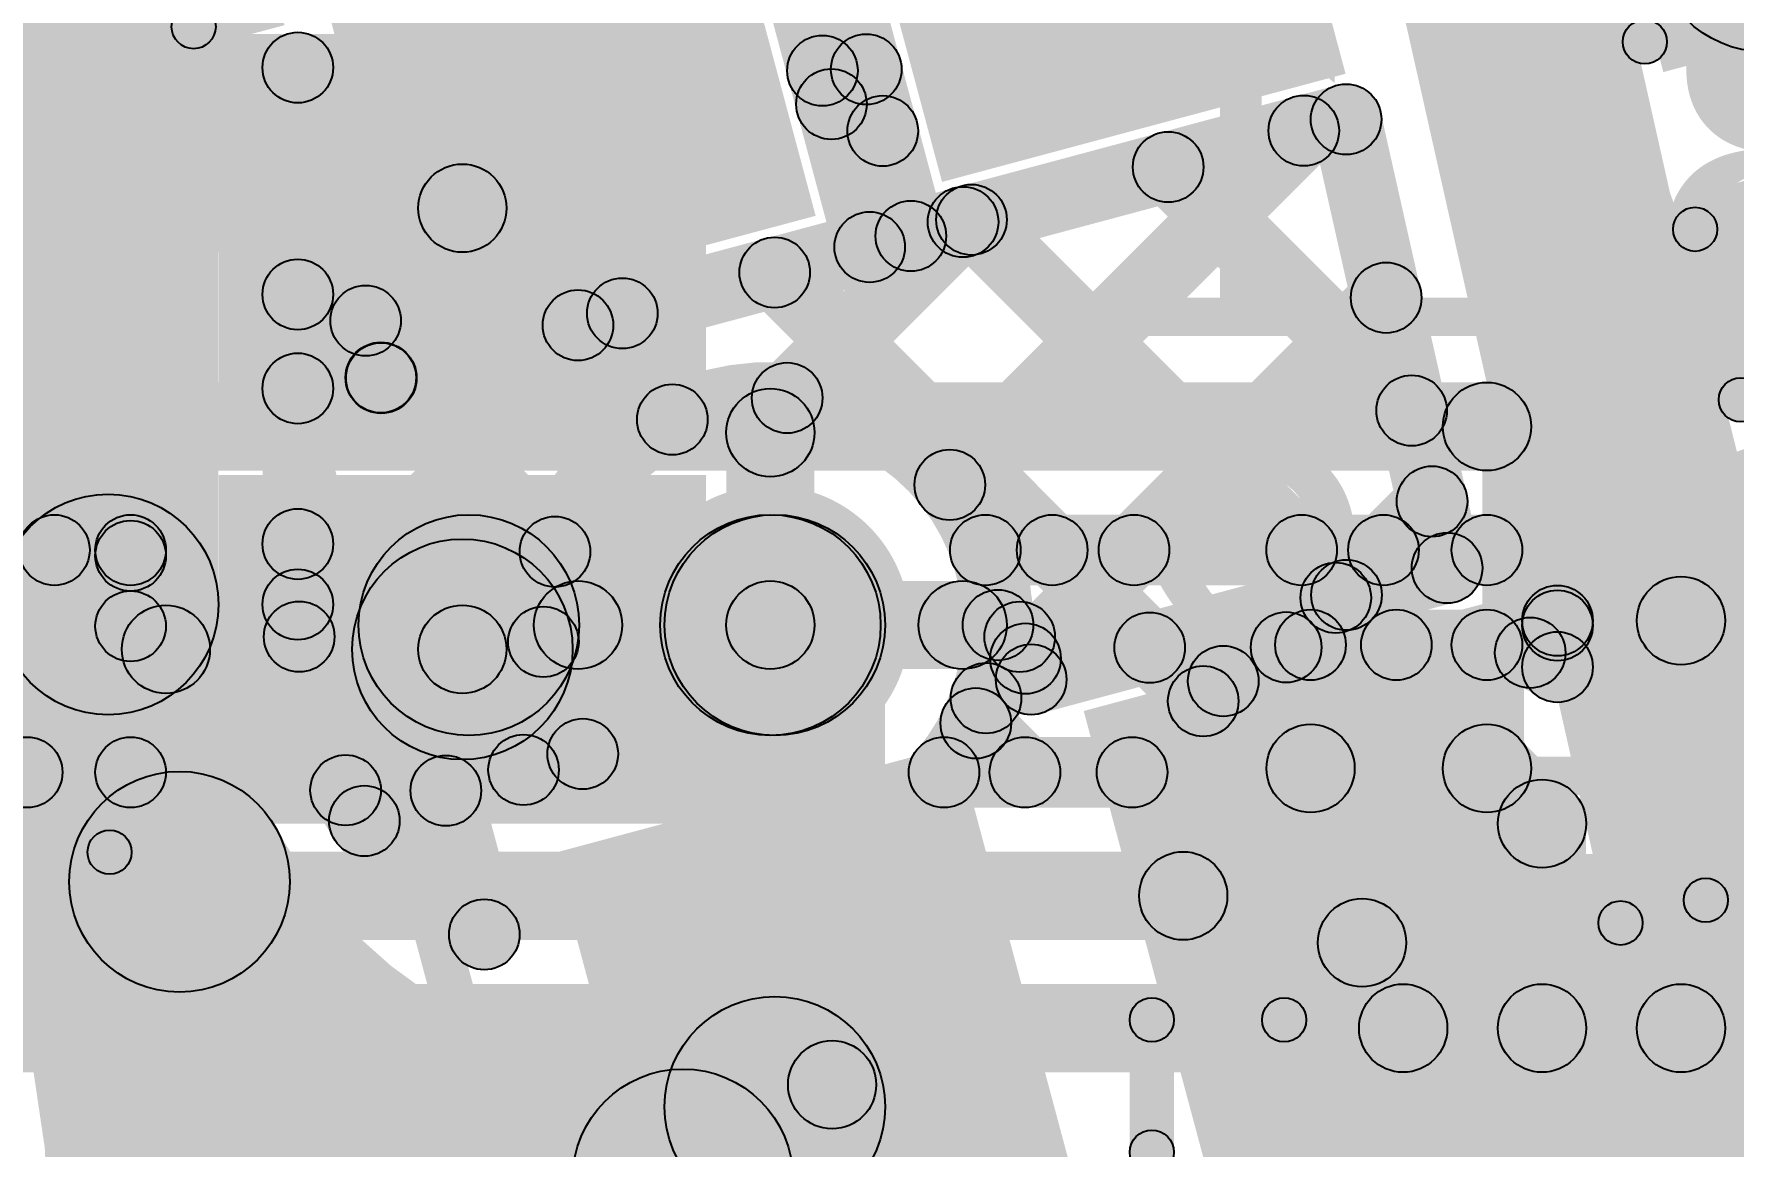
# Model space of a CAD drawing. Header units: millimetres. Extents: x -2.17 to 2.17, y -2.17 to 2.17.
# Drawn here: x 0.3072 to 0.4999, y 0.0316 to 0.1576 of the extents above; entities that cross this region are included whole.
import ezdxf

# ---------------------------------------------------------------- set-up
doc = ezdxf.new("R2010")
doc.units = ezdxf.units.MM
doc.header["$MEASUREMENT"] = 0
for name, color, linetype in [('BottomLayer', 5, 'Continuous'), ('BottomOverlay', 54, 'Continuous'), ('BottomPaste', 16, 'Continuous'), ('BottomSolder', 6, 'Continuous'), ('Mechanical2', 216, 'Continuous'), ('TopLayer', 1, 'Continuous'), ('TopOverlay', 2, 'Continuous'), ('TopPaste', 8, 'Continuous'), ('TopSolder', 216, 'Continuous'), ('ViaHoleLayer', 16, 'Continuous')]:
    doc.layers.add(name, color=color, linetype=linetype)

# ---------------------------------------------------------------- blocks, each defined once
blk = doc.blocks.new('C__0402_18')
at = {"layer": 'TopLayer'}
for points in [[(-0.0275, -0.0125), (-0.0275, 0.0125), (-0.0095, 0.0125), (-0.0095, -0.0125)], [(0.0095, -0.0125), (0.0095, 0.0125), (0.0275, 0.0125), (0.0275, -0.0125)]]:
    blk.add_hatch(color=1, dxfattribs=at).paths.add_polyline_path(points)
at = {"layer": 'TopOverlay'}
h = blk.add_hatch(color=2, dxfattribs=at)
edge = h.paths.add_edge_path()
edge.add_arc((-0.031, 0.016), 0.0025, 0, 360)
h = blk.add_hatch(color=2, dxfattribs=at)
edge = h.paths.add_edge_path()
edge.add_arc((-0.031, 0.016), 0.0025, 0, 360)
for points in [[(-0.011, 0.0185), (-0.011, 0.0135), (-0.031, 0.0135), (-0.031, 0.0185)], [(0.031, 0.0185), (0.031, 0.0135), (0.011, 0.0135), (0.011, 0.0185)], [(-0.0335, 0.016), (-0.0285, 0.016), (-0.0285, -0.016), (-0.0335, -0.016)], [(0.0285, 0.016), (0.0335, 0.016), (0.0335, -0.016), (0.0285, -0.016)], [(-0.011, -0.0135), (-0.011, -0.0185), (-0.031, -0.0185), (-0.031, -0.0135)], [(0.031, -0.0135), (0.031, -0.0185), (0.011, -0.0185), (0.011, -0.0135)]]:
    blk.add_hatch(color=2, dxfattribs=at).paths.add_polyline_path(points)
h = blk.add_hatch(color=2, dxfattribs=at)
edge = h.paths.add_edge_path()
edge.add_arc((-0.011, 0.016), 0.0025, 0, 360)
h = blk.add_hatch(color=2, dxfattribs=at)
edge = h.paths.add_edge_path()
edge.add_arc((0.011, 0.016), 0.0025, 0, 360)
h = blk.add_hatch(color=2, dxfattribs=at)
edge = h.paths.add_edge_path()
edge.add_arc((0.031, 0.016), 0.0025, 0, 360)
h = blk.add_hatch(color=2, dxfattribs=at)
edge = h.paths.add_edge_path()
edge.add_arc((0.031, 0.016), 0.0025, 0, 360)
h = blk.add_hatch(color=2, dxfattribs=at)
edge = h.paths.add_edge_path()
edge.add_arc((-0.031, -0.016), 0.0025, 0, 360)
h = blk.add_hatch(color=2, dxfattribs=at)
edge = h.paths.add_edge_path()
edge.add_arc((-0.031, -0.016), 0.0025, 0, 360)
h = blk.add_hatch(color=2, dxfattribs=at)
edge = h.paths.add_edge_path()
edge.add_arc((-0.011, -0.016), 0.0025, 0, 360)
h = blk.add_hatch(color=2, dxfattribs=at)
edge = h.paths.add_edge_path()
edge.add_arc((0.011, -0.016), 0.0025, 0, 360)
h = blk.add_hatch(color=2, dxfattribs=at)
edge = h.paths.add_edge_path()
edge.add_arc((0.031, -0.016), 0.0025, 0, 360)
h = blk.add_hatch(color=2, dxfattribs=at)
edge = h.paths.add_edge_path()
edge.add_arc((0.031, -0.016), 0.0025, 0, 360)
at = {"layer": 'TopPaste'}
for points in [[(-0.0275, -0.0125), (-0.0275, 0.0125), (-0.0095, 0.0125), (-0.0095, -0.0125)], [(0.0095, -0.0125), (0.0095, 0.0125), (0.0275, 0.0125), (0.0275, -0.0125)]]:
    blk.add_hatch(color=8, dxfattribs=at).paths.add_polyline_path(points)
at = {"layer": 'TopSolder'}
for points in [[(-0.02986, -0.01486), (-0.02986, 0.01486), (-0.00714, 0.01486), (-0.00714, -0.01486)], [(0.00714, -0.01486), (0.00714, 0.01486), (0.02986, 0.01486), (0.02986, -0.01486)]]:
    blk.add_hatch(color=216, dxfattribs=at).paths.add_polyline_path(points)
at = {"layer": 'TopOverlay'}
for centre in [(-0.031, 0.016), (-0.031, 0.016), (-0.011, 0.016), (0.011, 0.016), (0.031, 0.016), (0.031, 0.016), (-0.031, -0.016), (-0.031, -0.016), (-0.011, -0.016), (0.011, -0.016), (0.031, -0.016), (0.031, -0.016)]:
    blk.add_circle(centre, 0.0025, dxfattribs=at)
blk = doc.blocks.new('WS2812B_M____19')
at = {"layer": 'TopLayer'}
for points in [[(-0.09409, 0.05079), (-0.03504, 0.05079), (-0.03504, 0.01142), (-0.09409, 0.01142)], [(0.03504, 0.05079), (0.09409, 0.05079), (0.09409, 0.01142), (0.03504, 0.01142)], [(-0.09409, -0.01142), (-0.03504, -0.01142), (-0.03504, -0.05079), (-0.09409, -0.05079)], [(0.03504, -0.01142), (0.09409, -0.01142), (0.09409, -0.05079), (0.03504, -0.05079)]]:
    blk.add_hatch(color=1, dxfattribs=at).paths.add_polyline_path(points)
at = {"layer": 'TopOverlay'}
for points in [[(-0.07, 0.0675), (-0.07, 0.0725), (0.07, 0.0725), (0.07, 0.0675)], [(0.0725, 0.06), (0.0675, 0.06), (0.0675, 0.07), (0.0725, 0.07)], [(-0.0675, -0.07), (-0.0725, -0.07), (-0.0725, -0.06), (-0.0675, -0.06)], [(-0.07, -0.0725), (-0.07, -0.0675), (0.07, -0.0675), (0.07, -0.0725)]]:
    blk.add_hatch(color=2, dxfattribs=at).paths.add_polyline_path(points)
h = blk.add_hatch(color=2, dxfattribs=at)
edge = h.paths.add_edge_path()
edge.add_arc((0.07, 0.07), 0.0025, 0, 360)
h = blk.add_hatch(color=2, dxfattribs=at)
edge = h.paths.add_edge_path()
edge.add_arc((0.07, 0.07), 0.0025, 0, 360)
h = blk.add_hatch(color=2, dxfattribs=at)
edge = h.paths.add_edge_path()
edge.add_arc((0.07, 0.06), 0.0025, 0, 360)
h = blk.add_hatch(color=2, dxfattribs=at)
edge = h.paths.add_edge_path()
edge.add_arc((-0.07, -0.07), 0.0025, 0, 360)
h = blk.add_hatch(color=2, dxfattribs=at)
edge = h.paths.add_edge_path()
edge.add_arc((-0.07, -0.07), 0.0025, 0, 360)
at = {"layer": 'TopPaste'}
for points in [[(-0.09409, 0.05079), (-0.03504, 0.05079), (-0.03504, 0.01142), (-0.09409, 0.01142)], [(0.03504, 0.05079), (0.09409, 0.05079), (0.09409, 0.01142), (0.03504, 0.01142)], [(-0.09409, -0.01142), (-0.03504, -0.01142), (-0.03504, -0.05079), (-0.09409, -0.05079)], [(0.03504, -0.01142), (0.09409, -0.01142), (0.09409, -0.05079), (0.03504, -0.05079)]]:
    blk.add_hatch(color=8, dxfattribs=at).paths.add_polyline_path(points)
at = {"layer": 'TopSolder'}
for points in [[(-0.09809, 0.05479), (-0.03104, 0.05479), (-0.03104, 0.00742), (-0.09809, 0.00742)], [(0.03104, 0.05479), (0.09809, 0.05479), (0.09809, 0.00742), (0.03104, 0.00742)], [(-0.09809, -0.00742), (-0.03104, -0.00742), (-0.03104, -0.05479), (-0.09809, -0.05479)], [(0.03104, -0.00742), (0.09809, -0.00742), (0.09809, -0.05479), (0.03104, -0.05479)]]:
    blk.add_hatch(color=216, dxfattribs=at).paths.add_polyline_path(points)
at = {"layer": 'TopOverlay'}
for centre in [(0.07, 0.07), (0.07, 0.07), (0.07, 0.06), (-0.07, -0.07), (-0.07, -0.07)]:
    blk.add_circle(centre, 0.0025, dxfattribs=at)
blk = doc.blocks.new('20_QFN_B_27')
at = {"layer": 'BottomLayer'}
for points in [[(0.04331, 0.03543), (0.0748, 0.03543), (0.0748, 0.02756), (0.04331, 0.02756)], [(0.04331, 0.01969), (0.0748, 0.01969), (0.0748, 0.01181), (0.04331, 0.01181)], [(0.04331, 0.00394), (0.0748, 0.00394), (0.0748, -0.00394), (0.04331, -0.00394)]]:
    blk.add_hatch(color=5, dxfattribs=at).paths.add_polyline_path(points)
at = {"layer": 'BottomOverlay'}
h = blk.add_hatch(color=54, dxfattribs=at)
edge = h.paths.add_edge_path()
edge.add_arc((0.045, 0.06), 0.0025, 0, 360)
for points in [[(0.045, 0.0575), (0.045, 0.0625), (0.06, 0.0625), (0.06, 0.0575)], [(0.0575, 0.06), (0.0625, 0.06), (0.0625, 0.045), (0.0575, 0.045)]]:
    blk.add_hatch(color=54, dxfattribs=at).paths.add_polyline_path(points)
h = blk.add_hatch(color=54, dxfattribs=at)
edge = h.paths.add_edge_path()
edge.add_arc((0.06, 0.06), 0.0025, 0, 360)
h = blk.add_hatch(color=54, dxfattribs=at)
edge = h.paths.add_edge_path()
edge.add_arc((0.06, 0.06), 0.0025, 0, 360)
h = blk.add_hatch(color=54, dxfattribs=at)
edge = h.paths.add_edge_path()
edge.add_arc((0.06, 0.045), 0.0025, 0, 360)
at = {"layer": 'BottomPaste'}
for points in [[(0.04331, 0.03543), (0.0748, 0.03543), (0.0748, 0.02756), (0.04331, 0.02756)], [(0.04331, 0.01969), (0.0748, 0.01969), (0.0748, 0.01181), (0.04331, 0.01181)], [(0.04331, 0.00394), (0.0748, 0.00394), (0.0748, -0.00394), (0.04331, -0.00394)]]:
    blk.add_hatch(color=16, dxfattribs=at).paths.add_polyline_path(points)
at = {"layer": 'BottomSolder'}
for points in [[(0.03931, 0.03943), (0.0788, 0.03943), (0.0788, 0.02356), (0.03931, 0.02356)], [(0.03931, 0.02369), (0.0788, 0.02369), (0.0788, 0.00781), (0.03931, 0.00781)], [(0.03931, 0.00794), (0.0788, 0.00794), (0.0788, -0.00794), (0.03931, -0.00794)]]:
    blk.add_hatch(color=6, dxfattribs=at).paths.add_polyline_path(points)
at = {"layer": 'BottomOverlay'}
for centre in [(0.045, 0.06), (0.06, 0.06), (0.06, 0.06), (0.06, 0.045)]:
    blk.add_circle(centre, 0.0025, dxfattribs=at)
blk = doc.blocks.new('8_SO_B_34')
at = {"layer": 'BottomLayer'}
for points in [[(-0.02362, 0.16575), (0.02362, 0.16575), (0.02362, 0.13425), (-0.02362, 0.13425)], [(-0.02362, 0.11575), (0.02362, 0.11575), (0.02362, 0.08425), (-0.02362, 0.08425)]]:
    blk.add_hatch(color=5, dxfattribs=at).paths.add_polyline_path(points)
at = {"layer": 'BottomOverlay'}
h = blk.add_hatch(color=54, dxfattribs=at)
edge = h.paths.add_edge_path()
edge.add_arc((0.04, 0.173), 0.0025, 0, 360)
blk.add_hatch(color=54, dxfattribs=at).paths.add_polyline_path([(0.165, 0.1755), (0.165, 0.1705), (0.04, 0.1705), (0.04, 0.1755)])
at = {"layer": 'BottomPaste'}
for points in [[(-0.02362, 0.16575), (0.02362, 0.16575), (0.02362, 0.13425), (-0.02362, 0.13425)], [(-0.02362, 0.11575), (0.02362, 0.11575), (0.02362, 0.08425), (-0.02362, 0.08425)]]:
    blk.add_hatch(color=16, dxfattribs=at).paths.add_polyline_path(points)
at = {"layer": 'BottomSolder'}
for points in [[(-0.02762, 0.16975), (0.02762, 0.16975), (0.02762, 0.13025), (-0.02762, 0.13025)], [(-0.02762, 0.11975), (0.02762, 0.11975), (0.02762, 0.08025), (-0.02762, 0.08025)]]:
    blk.add_hatch(color=6, dxfattribs=at).paths.add_polyline_path(points)
at = {"layer": 'BottomOverlay'}
blk.add_circle((0.04, 0.173), 0.0025, dxfattribs=at)

msp = doc.modelspace()

# ---------------------------------------------------------------- hatches: boundary and pattern name
at = {"layer": 'BottomLayer'}
for points in [[(0.2155, 0.13289), (0.2155, 0.14289), (0.35582, 0.14289), (0.35582, 0.13289)], [(0.19575, 0.10814), (0.19575, 0.11814), (0.472, 0.11814), (0.472, 0.10814)], [(0.29288, 0.09514), (0.29288, 0.10314), (0.3182, 0.10314), (0.3182, 0.09514)], [(0.35656, 0.07814), (0.35656, 0.10314), (0.39075, 0.10314), (0.39075, 0.07814)], [(0.41512, 0.09514), (0.41512, 0.10314), (0.472, 0.10314), (0.472, 0.09514)], [(0.29648, 0.07112), (0.29083, 0.07678), (0.31537, 0.10132), (0.32102, 0.09566)], [(0.30674, 0.09631), (0.31239, 0.10197), (0.32102, 0.09333), (0.31537, 0.08768)], [(0.41803, 0.07952), (0.41237, 0.08518), (0.42915, 0.10197), (0.43481, 0.09631)], [(0.41987, 0.09631), (0.42553, 0.10197), (0.44265, 0.08484), (0.437, 0.07919)], [(0.45207, 0.08529), (0.44642, 0.09094), (0.45744, 0.10197), (0.46309, 0.09631)], [(0.44816, 0.09631), (0.45381, 0.10197), (0.46456, 0.09122), (0.45891, 0.08556)], [(0.3222, 0.07395), (0.3142, 0.07395), (0.3142, 0.09914), (0.3222, 0.09914)], [(0.39075, 0.08564), (0.39075, 0.09564), (0.41256, 0.09564), (0.41256, 0.08564)], [(0.3222, 0.08289), (0.3222, 0.09289), (0.35582, 0.09289), (0.35582, 0.08289)], [(0.47974, 0.08467), (0.47408, 0.09033), (0.47717, 0.09342), (0.48283, 0.08776)], [(0.452, 0.08439), (0.452, 0.09239), (0.472, 0.09239), (0.472, 0.08439)], [(0.484, 0.08588), (0.476, 0.08588), (0.476, 0.09114), (0.484, 0.09114)], [(0.499, 0.04495), (0.489, 0.04495), (0.489, 0.09114), (0.499, 0.09114)], [(0.29153, 0.08323), (0.29718, 0.08889), (0.3093, 0.07678), (0.30364, 0.07112)], [(0.43459, 0.07112), (0.42893, 0.07678), (0.43927, 0.08712), (0.44493, 0.08146)], [(0.41121, 0.07668), (0.41687, 0.08234), (0.42243, 0.07678), (0.41678, 0.07112)], [(0.452, 0.06939), (0.452, 0.07939), (0.472, 0.07939), (0.472, 0.06939)], [(0.288, 0.06995), (0.288, 0.07795), (0.3182, 0.07795), (0.3182, 0.06995)], [(0.41044, 0.06995), (0.41044, 0.07795), (0.43176, 0.07795), (0.43176, 0.06995)], [(0.44109, 0.05641), (0.43402, 0.06348), (0.44846, 0.07793), (0.45554, 0.07085)], [(0.46846, 0.07085), (0.47554, 0.07793), (0.48179, 0.07167), (0.47472, 0.0646)], [(0.48325, 0.04495), (0.47325, 0.04495), (0.47325, 0.06814), (0.48325, 0.06814)], [(0.28144, 0.05495), (0.28144, 0.06495), (0.43756, 0.06495), (0.43756, 0.05495)], [(0.25105, 0.03995), (0.25105, 0.04995), (0.4625, 0.04995), (0.4625, 0.03995)]]:
    msp.add_hatch(color=5, dxfattribs=at).paths.add_polyline_path(points)
h = msp.add_hatch(color=5, dxfattribs=at)
edge = h.paths.add_edge_path()
edge.add_arc((0.35582, 0.13789), 0.005, 0, 360)
h = msp.add_hatch(color=5, dxfattribs=at)
edge = h.paths.add_edge_path()
edge.add_arc((0.472, 0.11314), 0.005, 0, 360)
h = msp.add_hatch(color=5, dxfattribs=at)
edge = h.paths.add_edge_path()
edge.add_arc((0.472, 0.11314), 0.005, 0, 360)
h = msp.add_hatch(color=5, dxfattribs=at)
edge = h.paths.add_edge_path()
edge.add_arc((0.30956, 0.09914), 0.004, 0, 360)
h = msp.add_hatch(color=5, dxfattribs=at)
edge = h.paths.add_edge_path()
edge.add_arc((0.3182, 0.09914), 0.004, 0, 360)
h = msp.add_hatch(color=5, dxfattribs=at)
edge = h.paths.add_edge_path()
edge.add_arc((0.3182, 0.09914), 0.004, 0, 360)
h = msp.add_hatch(color=5, dxfattribs=at)
edge = h.paths.add_edge_path()
edge.add_arc((0.3182, 0.09849), 0.004, 0, 360)
h = msp.add_hatch(color=5, dxfattribs=at)
edge = h.paths.add_edge_path()
edge.add_arc((0.35656, 0.09064), 0.0125, 0, 360)
h = msp.add_hatch(color=5, dxfattribs=at)
edge = h.paths.add_edge_path()
edge.add_arc((0.35656, 0.09064), 0.0125, 0, 360)
h = msp.add_hatch(color=5, dxfattribs=at)
edge = h.paths.add_edge_path()
edge.add_arc((0.39075, 0.09064), 0.0125, 0, 360)
h = msp.add_hatch(color=5, dxfattribs=at)
edge = h.paths.add_edge_path()
edge.add_arc((0.39075, 0.09064), 0.01181, 0, 360)
h = msp.add_hatch(color=5, dxfattribs=at)
edge = h.paths.add_edge_path()
edge.add_arc((0.41512, 0.09914), 0.004, 0, 360)
h = msp.add_hatch(color=5, dxfattribs=at)
edge = h.paths.add_edge_path()
edge.add_arc((0.41512, 0.09914), 0.004, 0, 360)
h = msp.add_hatch(color=5, dxfattribs=at)
edge = h.paths.add_edge_path()
edge.add_arc((0.4227, 0.09914), 0.004, 0, 360)
h = msp.add_hatch(color=5, dxfattribs=at)
edge = h.paths.add_edge_path()
edge.add_arc((0.43198, 0.09914), 0.004, 0, 360)
h = msp.add_hatch(color=5, dxfattribs=at)
edge = h.paths.add_edge_path()
edge.add_arc((0.45099, 0.09914), 0.004, 0, 360)
h = msp.add_hatch(color=5, dxfattribs=at)
edge = h.paths.add_edge_path()
edge.add_arc((0.46027, 0.09914), 0.004, 0, 360)
h = msp.add_hatch(color=5, dxfattribs=at)
edge = h.paths.add_edge_path()
edge.add_arc((0.472, 0.09914), 0.004, 0, 360)
h = msp.add_hatch(color=5, dxfattribs=at)
edge = h.paths.add_edge_path()
edge.add_arc((0.472, 0.09914), 0.004, 0, 360)
h = msp.add_hatch(color=5, dxfattribs=at)
edge = h.paths.add_edge_path()
edge.add_arc((0.35582, 0.08789), 0.0125, 0, 360)
h = msp.add_hatch(color=5, dxfattribs=at)
edge = h.paths.add_edge_path()
edge.add_arc((0.3182, 0.09051), 0.004, 0, 360)
h = msp.add_hatch(color=5, dxfattribs=at)
edge = h.paths.add_edge_path()
edge.add_arc((0.39075, 0.09064), 0.005, 0, 360)
h = msp.add_hatch(color=5, dxfattribs=at)
edge = h.paths.add_edge_path()
edge.add_arc((0.41256, 0.09064), 0.005, 0, 360)
h = msp.add_hatch(color=5, dxfattribs=at)
edge = h.paths.add_edge_path()
edge.add_arc((0.41656, 0.09064), 0.004, 0, 360)
h = msp.add_hatch(color=5, dxfattribs=at)
edge = h.paths.add_edge_path()
edge.add_arc((0.41656, 0.09064), 0.004, 0, 360)
h = msp.add_hatch(color=5, dxfattribs=at)
edge = h.paths.add_edge_path()
edge.add_arc((0.48, 0.09114), 0.004, 0, 360)
h = msp.add_hatch(color=5, dxfattribs=at)
edge = h.paths.add_edge_path()
edge.add_arc((0.48, 0.09114), 0.004, 0, 360)
h = msp.add_hatch(color=5, dxfattribs=at)
edge = h.paths.add_edge_path()
edge.add_arc((0.48, 0.09059), 0.004, 0, 360)
h = msp.add_hatch(color=5, dxfattribs=at)
edge = h.paths.add_edge_path()
edge.add_arc((0.494, 0.09114), 0.005, 0, 360)
h = msp.add_hatch(color=5, dxfattribs=at)
edge = h.paths.add_edge_path()
edge.add_arc((0.494, 0.09114), 0.005, 0, 360)
h = msp.add_hatch(color=5, dxfattribs=at)
edge = h.paths.add_edge_path()
edge.add_arc((0.3222, 0.08789), 0.005, 0, 360)
h = msp.add_hatch(color=5, dxfattribs=at)
edge = h.paths.add_edge_path()
edge.add_arc((0.35582, 0.08789), 0.005, 0, 360)
h = msp.add_hatch(color=5, dxfattribs=at)
edge = h.paths.add_edge_path()
edge.add_arc((0.44924, 0.08812), 0.004, 0, 360)
h = msp.add_hatch(color=5, dxfattribs=at)
edge = h.paths.add_edge_path()
edge.add_arc((0.452, 0.08839), 0.004, 0, 360)
h = msp.add_hatch(color=5, dxfattribs=at)
edge = h.paths.add_edge_path()
edge.add_arc((0.452, 0.08839), 0.004, 0, 360)
h = msp.add_hatch(color=5, dxfattribs=at)
edge = h.paths.add_edge_path()
edge.add_arc((0.452, 0.08839), 0.004, 0, 360)
h = msp.add_hatch(color=5, dxfattribs=at)
edge = h.paths.add_edge_path()
edge.add_arc((0.46173, 0.08839), 0.004, 0, 360)
h = msp.add_hatch(color=5, dxfattribs=at)
edge = h.paths.add_edge_path()
edge.add_arc((0.472, 0.08839), 0.004, 0, 360)
h = msp.add_hatch(color=5, dxfattribs=at)
edge = h.paths.add_edge_path()
edge.add_arc((0.472, 0.08839), 0.004, 0, 360)
h = msp.add_hatch(color=5, dxfattribs=at)
edge = h.paths.add_edge_path()
edge.add_arc((0.472, 0.08839), 0.004, 0, 360)
h = msp.add_hatch(color=5, dxfattribs=at)
edge = h.paths.add_edge_path()
edge.add_arc((0.47691, 0.0875), 0.004, 0, 360)
h = msp.add_hatch(color=5, dxfattribs=at)
edge = h.paths.add_edge_path()
edge.add_arc((0.48, 0.08588), 0.004, 0, 360)
h = msp.add_hatch(color=5, dxfattribs=at)
edge = h.paths.add_edge_path()
edge.add_arc((0.48, 0.08588), 0.004, 0, 360)
h = msp.add_hatch(color=5, dxfattribs=at)
edge = h.paths.add_edge_path()
edge.add_arc((0.48, 0.08588), 0.004, 0, 360)
h = msp.add_hatch(color=5, dxfattribs=at)
edge = h.paths.add_edge_path()
edge.add_arc((0.4421, 0.08429), 0.004, 0, 360)
h = msp.add_hatch(color=5, dxfattribs=at)
edge = h.paths.add_edge_path()
edge.add_arc((0.4421, 0.08429), 0.004, 0, 360)
h = msp.add_hatch(color=5, dxfattribs=at)
edge = h.paths.add_edge_path()
edge.add_arc((0.4421, 0.08429), 0.004, 0, 360)
h = msp.add_hatch(color=5, dxfattribs=at)
edge = h.paths.add_edge_path()
edge.add_arc((0.4152, 0.08235), 0.004, 0, 360)
h = msp.add_hatch(color=5, dxfattribs=at)
edge = h.paths.add_edge_path()
edge.add_arc((0.43983, 0.08201), 0.004, 0, 360)
h = msp.add_hatch(color=5, dxfattribs=at)
edge = h.paths.add_edge_path()
edge.add_arc((0.41404, 0.07951), 0.004, 0, 360)
h = msp.add_hatch(color=5, dxfattribs=at)
edge = h.paths.add_edge_path()
edge.add_arc((0.452, 0.07439), 0.005, 0, 360)
h = msp.add_hatch(color=5, dxfattribs=at)
edge = h.paths.add_edge_path()
edge.add_arc((0.452, 0.07439), 0.005, 0, 360)
h = msp.add_hatch(color=5, dxfattribs=at)
edge = h.paths.add_edge_path()
edge.add_arc((0.472, 0.07439), 0.005, 0, 360)
h = msp.add_hatch(color=5, dxfattribs=at)
edge = h.paths.add_edge_path()
edge.add_arc((0.472, 0.07439), 0.005, 0, 360)
h = msp.add_hatch(color=5, dxfattribs=at)
edge = h.paths.add_edge_path()
edge.add_arc((0.30647, 0.07395), 0.004, 0, 360)
h = msp.add_hatch(color=5, dxfattribs=at)
edge = h.paths.add_edge_path()
edge.add_arc((0.3182, 0.07395), 0.004, 0, 360)
h = msp.add_hatch(color=5, dxfattribs=at)
edge = h.paths.add_edge_path()
edge.add_arc((0.3182, 0.07395), 0.004, 0, 360)
h = msp.add_hatch(color=5, dxfattribs=at)
edge = h.paths.add_edge_path()
edge.add_arc((0.41044, 0.07395), 0.004, 0, 360)
h = msp.add_hatch(color=5, dxfattribs=at)
edge = h.paths.add_edge_path()
edge.add_arc((0.41044, 0.07395), 0.004, 0, 360)
h = msp.add_hatch(color=5, dxfattribs=at)
edge = h.paths.add_edge_path()
edge.add_arc((0.41961, 0.07395), 0.004, 0, 360)
h = msp.add_hatch(color=5, dxfattribs=at)
edge = h.paths.add_edge_path()
edge.add_arc((0.43176, 0.07395), 0.004, 0, 360)
h = msp.add_hatch(color=5, dxfattribs=at)
edge = h.paths.add_edge_path()
edge.add_arc((0.43176, 0.07395), 0.004, 0, 360)
h = msp.add_hatch(color=5, dxfattribs=at)
edge = h.paths.add_edge_path()
edge.add_arc((0.47825, 0.06814), 0.005, 0, 360)
h = msp.add_hatch(color=5, dxfattribs=at)
edge = h.paths.add_edge_path()
edge.add_arc((0.47825, 0.06814), 0.005, 0, 360)
h = msp.add_hatch(color=5, dxfattribs=at)
edge = h.paths.add_edge_path()
edge.add_arc((0.43756, 0.05995), 0.005, 0, 360)
h = msp.add_hatch(color=5, dxfattribs=at)
edge = h.paths.add_edge_path()
edge.add_arc((0.43756, 0.05995), 0.005, 0, 360)
h = msp.add_hatch(color=5, dxfattribs=at)
edge = h.paths.add_edge_path()
edge.add_arc((0.4625, 0.04495), 0.005, 0, 360)
h = msp.add_hatch(color=5, dxfattribs=at)
edge = h.paths.add_edge_path()
edge.add_arc((0.47825, 0.04495), 0.005, 0, 360)
h = msp.add_hatch(color=5, dxfattribs=at)
edge = h.paths.add_edge_path()
edge.add_arc((0.494, 0.04495), 0.005, 0, 360)
at = {"layer": 'BottomSolder'}
h = msp.add_hatch(color=6, dxfattribs=at)
edge = h.paths.add_edge_path()
edge.add_arc((0.39075, 0.09064), 0.01581, 0, 360)
at = {"layer": 'TopLayer'}
for points in [[(0.32816, 0.09297), (0.30316, 0.09297), (0.30316, 0.22374), (0.32816, 0.22374)], [(0.38287, 0.20813), (0.3906, 0.2102), (0.41054, 0.13577), (0.40281, 0.1337)], [(0.38078, 0.19723), (0.38851, 0.1993), (0.40587, 0.13452), (0.39814, 0.13245)], [(0.4588, 0.17663), (0.4832, 0.18212), (0.52155, 0.01169), (0.49716, 0.00621)], [(0.39382, 0.15064), (0.39948, 0.1563), (0.40632, 0.14946), (0.40066, 0.14381)], [(0.4005, 0.14685), (0.39484, 0.1525), (0.39879, 0.15645), (0.40444, 0.1508)], [(0.3333, 0.15279), (0.34103, 0.15486), (0.35046, 0.11967), (0.34273, 0.1176)], [(0.34116, 0.09297), (0.33316, 0.09297), (0.33316, 0.15382), (0.34116, 0.15382)], [(0.40771, 0.13087), (0.40564, 0.1386), (0.455, 0.15182), (0.45707, 0.14409)], [(0.41392, 0.1037), (0.40826, 0.10936), (0.4484, 0.1495), (0.45406, 0.14384)], [(0.45213, 0.14708), (0.45993, 0.14884), (0.47138, 0.09799), (0.46357, 0.09623)], [(0.43303, 0.13972), (0.43868, 0.14538), (0.46629, 0.11777), (0.46063, 0.11212)], [(0.39548, 0.11355), (0.38983, 0.11921), (0.40977, 0.13915), (0.41542, 0.13349)], [(0.41072, 0.13375), (0.41638, 0.1394), (0.4589, 0.09688), (0.45324, 0.09122)], [(0.34763, 0.11477), (0.34556, 0.1225), (0.40097, 0.13735), (0.40304, 0.12962)], [(0.38841, 0.12777), (0.39407, 0.13343), (0.43659, 0.0909), (0.43093, 0.08525)], [(0.33433, 0.12528), (0.33999, 0.13094), (0.3494, 0.12152), (0.34375, 0.11587)], [(0.42251, 0.08401), (0.41685, 0.08967), (0.45775, 0.13057), (0.46341, 0.12491)], [(0.33999, 0.11463), (0.33433, 0.12028), (0.34202, 0.12797), (0.34768, 0.12231)], [(0.34014, 0.0865), (0.33449, 0.09215), (0.37113, 0.1288), (0.37679, 0.12314)], [(0.36611, 0.12179), (0.37176, 0.12745), (0.38246, 0.11676), (0.3768, 0.1111)], [(0.3438, 0.11582), (0.34946, 0.12147), (0.36915, 0.10178), (0.36349, 0.09612)], [(0.39575, 0.09064), (0.38575, 0.09064), (0.38575, 0.11245), (0.39575, 0.11245)], [(0.45769, 0.0909), (0.45203, 0.09656), (0.46295, 0.10748), (0.46861, 0.10182)], [(0.33433, 0.09699), (0.33999, 0.10265), (0.36559, 0.07706), (0.35993, 0.0714)], [(0.42135, 0.08061), (0.41928, 0.08834), (0.46644, 0.10097), (0.46851, 0.09325)], [(0.36894, 0.08564), (0.36894, 0.09564), (0.39075, 0.09564), (0.39075, 0.08564)], [(0.39075, 0.08564), (0.39075, 0.09564), (0.41256, 0.09564), (0.41256, 0.08564)], [(0.34754, 0.06561), (0.34188, 0.07126), (0.36218, 0.09156), (0.36784, 0.08591)], [(0.40375, 0.03604), (0.37875, 0.03604), (0.37875, 0.09064), (0.40375, 0.09064)], [(0.41516, 0.08827), (0.42289, 0.09034), (0.42418, 0.08551), (0.41645, 0.08344)], [(0.35498, 0.068), (0.35291, 0.07573), (0.36844, 0.07989), (0.37051, 0.07216)], [(0.35008, 0.07083), (0.35781, 0.0729), (0.36218, 0.0566), (0.35445, 0.05453)], [(0.33624, 0.06155), (0.31124, 0.06155), (0.31124, 0.06155), (0.33624, 0.06155)], [(0.33624, -0.11485), (0.31124, -0.11485), (0.31124, 0.06155), (0.33624, 0.06155)], [(0.39292, 0.03725), (0.40258, 0.03983), (0.41281, 0.00165), (0.40315, -0.00094)]]:
    msp.add_hatch(color=1, dxfattribs=at).paths.add_polyline_path(points)
h = msp.add_hatch(color=1, dxfattribs=at)
edge = h.paths.add_edge_path()
edge.add_arc((0.50342, 0.16813), 0.0125, 0, 360)
h = msp.add_hatch(color=1, dxfattribs=at)
edge = h.paths.add_edge_path()
edge.add_arc((0.33716, 0.15382), 0.004, 0, 360)
h = msp.add_hatch(color=1, dxfattribs=at)
edge = h.paths.add_edge_path()
edge.add_arc((0.33716, 0.15382), 0.004, 0, 360)
h = msp.add_hatch(color=1, dxfattribs=at)
edge = h.paths.add_edge_path()
edge.add_arc((0.39665, 0.15347), 0.004, 0, 360)
h = msp.add_hatch(color=1, dxfattribs=at)
edge = h.paths.add_edge_path()
edge.add_arc((0.40162, 0.15362), 0.004, 0, 360)
h = msp.add_hatch(color=1, dxfattribs=at)
edge = h.paths.add_edge_path()
edge.add_arc((0.39767, 0.14968), 0.004, 0, 360)
h = msp.add_hatch(color=1, dxfattribs=at)
edge = h.paths.add_edge_path()
edge.add_arc((0.40349, 0.14664), 0.004, 0, 360)
h = msp.add_hatch(color=1, dxfattribs=at)
edge = h.paths.add_edge_path()
edge.add_arc((0.45123, 0.14667), 0.004, 0, 360)
h = msp.add_hatch(color=1, dxfattribs=at)
edge = h.paths.add_edge_path()
edge.add_arc((0.45603, 0.14796), 0.004, 0, 360)
h = msp.add_hatch(color=1, dxfattribs=at)
edge = h.paths.add_edge_path()
edge.add_arc((0.45603, 0.14796), 0.004, 0, 360)
h = msp.add_hatch(color=1, dxfattribs=at)
edge = h.paths.add_edge_path()
edge.add_arc((0.43586, 0.14255), 0.004, 0, 360)
h = msp.add_hatch(color=1, dxfattribs=at)
edge = h.paths.add_edge_path()
edge.add_arc((0.40668, 0.13473), 0.004, 0, 360)
h = msp.add_hatch(color=1, dxfattribs=at)
edge = h.paths.add_edge_path()
edge.add_arc((0.40668, 0.13473), 0.004, 0, 360)
h = msp.add_hatch(color=1, dxfattribs=at)
edge = h.paths.add_edge_path()
edge.add_arc((0.4126, 0.13632), 0.004, 0, 360)
h = msp.add_hatch(color=1, dxfattribs=at)
edge = h.paths.add_edge_path()
edge.add_arc((0.41355, 0.13658), 0.004, 0, 360)
h = msp.add_hatch(color=1, dxfattribs=at)
edge = h.paths.add_edge_path()
edge.add_arc((0.40201, 0.13348), 0.004, 0, 360)
h = msp.add_hatch(color=1, dxfattribs=at)
edge = h.paths.add_edge_path()
edge.add_arc((0.40201, 0.13348), 0.004, 0, 360)
h = msp.add_hatch(color=1, dxfattribs=at)
edge = h.paths.add_edge_path()
edge.add_arc((0.39124, 0.1306), 0.004, 0, 360)
h = msp.add_hatch(color=1, dxfattribs=at)
edge = h.paths.add_edge_path()
edge.add_arc((0.33716, 0.12811), 0.004, 0, 360)
h = msp.add_hatch(color=1, dxfattribs=at)
edge = h.paths.add_edge_path()
edge.add_arc((0.46058, 0.12774), 0.004, 0, 360)
h = msp.add_hatch(color=1, dxfattribs=at)
edge = h.paths.add_edge_path()
edge.add_arc((0.34485, 0.12514), 0.004, 0, 360)
h = msp.add_hatch(color=1, dxfattribs=at)
edge = h.paths.add_edge_path()
edge.add_arc((0.37396, 0.12597), 0.004, 0, 360)
h = msp.add_hatch(color=1, dxfattribs=at)
edge = h.paths.add_edge_path()
edge.add_arc((0.36893, 0.12462), 0.004, 0, 360)
h = msp.add_hatch(color=1, dxfattribs=at)
edge = h.paths.add_edge_path()
edge.add_arc((0.33716, 0.11746), 0.004, 0, 360)
h = msp.add_hatch(color=1, dxfattribs=at)
edge = h.paths.add_edge_path()
edge.add_arc((0.34658, 0.11869), 0.004, 0, 360)
h = msp.add_hatch(color=1, dxfattribs=at)
edge = h.paths.add_edge_path()
edge.add_arc((0.34659, 0.11863), 0.004, 0, 360)
h = msp.add_hatch(color=1, dxfattribs=at)
edge = h.paths.add_edge_path()
edge.add_arc((0.34659, 0.11863), 0.004, 0, 360)
h = msp.add_hatch(color=1, dxfattribs=at)
edge = h.paths.add_edge_path()
edge.add_arc((0.34663, 0.11864), 0.004, 0, 360)
h = msp.add_hatch(color=1, dxfattribs=at)
edge = h.paths.add_edge_path()
edge.add_arc((0.39265, 0.11638), 0.004, 0, 360)
h = msp.add_hatch(color=1, dxfattribs=at)
edge = h.paths.add_edge_path()
edge.add_arc((0.37963, 0.11393), 0.004, 0, 360)
h = msp.add_hatch(color=1, dxfattribs=at)
edge = h.paths.add_edge_path()
edge.add_arc((0.46346, 0.11495), 0.004, 0, 360)
h = msp.add_hatch(color=1, dxfattribs=at)
edge = h.paths.add_edge_path()
edge.add_arc((0.39075, 0.11245), 0.005, 0, 360)
h = msp.add_hatch(color=1, dxfattribs=at)
edge = h.paths.add_edge_path()
edge.add_arc((0.41109, 0.10653), 0.004, 0, 360)
h = msp.add_hatch(color=1, dxfattribs=at)
edge = h.paths.add_edge_path()
edge.add_arc((0.46578, 0.10465), 0.004, 0, 360)
h = msp.add_hatch(color=1, dxfattribs=at)
edge = h.paths.add_edge_path()
edge.add_arc((0.31566, 0.09297), 0.0125, 0, 360)
h = msp.add_hatch(color=1, dxfattribs=at)
edge = h.paths.add_edge_path()
edge.add_arc((0.31566, 0.09297), 0.0125, 0, 360)
h = msp.add_hatch(color=1, dxfattribs=at)
edge = h.paths.add_edge_path()
edge.add_arc((0.33716, 0.09982), 0.004, 0, 360)
h = msp.add_hatch(color=1, dxfattribs=at)
edge = h.paths.add_edge_path()
edge.add_arc((0.36632, 0.09895), 0.004, 0, 360)
h = msp.add_hatch(color=1, dxfattribs=at)
edge = h.paths.add_edge_path()
edge.add_arc((0.39125, 0.09064), 0.0125, 0, 360)
h = msp.add_hatch(color=1, dxfattribs=at)
edge = h.paths.add_edge_path()
edge.add_arc((0.39075, 0.09064), 0.01181, 0, 360)
h = msp.add_hatch(color=1, dxfattribs=at)
edge = h.paths.add_edge_path()
edge.add_arc((0.46748, 0.09711), 0.004, 0, 360)
h = msp.add_hatch(color=1, dxfattribs=at)
edge = h.paths.add_edge_path()
edge.add_arc((0.46748, 0.09711), 0.004, 0, 360)
h = msp.add_hatch(color=1, dxfattribs=at)
edge = h.paths.add_edge_path()
edge.add_arc((0.33716, 0.09297), 0.004, 0, 360)
h = msp.add_hatch(color=1, dxfattribs=at)
edge = h.paths.add_edge_path()
edge.add_arc((0.33716, 0.09297), 0.004, 0, 360)
h = msp.add_hatch(color=1, dxfattribs=at)
edge = h.paths.add_edge_path()
edge.add_arc((0.45486, 0.09373), 0.004, 0, 360)
h = msp.add_hatch(color=1, dxfattribs=at)
edge = h.paths.add_edge_path()
edge.add_arc((0.45607, 0.09405), 0.004, 0, 360)
h = msp.add_hatch(color=1, dxfattribs=at)
edge = h.paths.add_edge_path()
edge.add_arc((0.36894, 0.09064), 0.005, 0, 360)
h = msp.add_hatch(color=1, dxfattribs=at)
edge = h.paths.add_edge_path()
edge.add_arc((0.39075, 0.09064), 0.005, 0, 360)
h = msp.add_hatch(color=1, dxfattribs=at)
edge = h.paths.add_edge_path()
edge.add_arc((0.39075, 0.09064), 0.005, 0, 360)
h = msp.add_hatch(color=1, dxfattribs=at)
edge = h.paths.add_edge_path()
edge.add_arc((0.39075, 0.09064), 0.005, 0, 360)
h = msp.add_hatch(color=1, dxfattribs=at)
edge = h.paths.add_edge_path()
edge.add_arc((0.41256, 0.09064), 0.005, 0, 360)
h = msp.add_hatch(color=1, dxfattribs=at)
edge = h.paths.add_edge_path()
edge.add_arc((0.41656, 0.09064), 0.004, 0, 360)
h = msp.add_hatch(color=1, dxfattribs=at)
edge = h.paths.add_edge_path()
edge.add_arc((0.33732, 0.08932), 0.004, 0, 360)
h = msp.add_hatch(color=1, dxfattribs=at)
edge = h.paths.add_edge_path()
edge.add_arc((0.36501, 0.08874), 0.004, 0, 360)
h = msp.add_hatch(color=1, dxfattribs=at)
edge = h.paths.add_edge_path()
edge.add_arc((0.41902, 0.0893), 0.004, 0, 360)
h = msp.add_hatch(color=1, dxfattribs=at)
edge = h.paths.add_edge_path()
edge.add_arc((0.41968, 0.08684), 0.004, 0, 360)
h = msp.add_hatch(color=1, dxfattribs=at)
edge = h.paths.add_edge_path()
edge.add_arc((0.43376, 0.08808), 0.004, 0, 360)
h = msp.add_hatch(color=1, dxfattribs=at)
edge = h.paths.add_edge_path()
edge.add_arc((0.42032, 0.08447), 0.004, 0, 360)
h = msp.add_hatch(color=1, dxfattribs=at)
edge = h.paths.add_edge_path()
edge.add_arc((0.42032, 0.08447), 0.004, 0, 360)
h = msp.add_hatch(color=1, dxfattribs=at)
edge = h.paths.add_edge_path()
edge.add_arc((0.36947, 0.07603), 0.004, 0, 360)
h = msp.add_hatch(color=1, dxfattribs=at)
edge = h.paths.add_edge_path()
edge.add_arc((0.36947, 0.07603), 0.004, 0, 360)
h = msp.add_hatch(color=1, dxfattribs=at)
edge = h.paths.add_edge_path()
edge.add_arc((0.36276, 0.07423), 0.004, 0, 360)
h = msp.add_hatch(color=1, dxfattribs=at)
edge = h.paths.add_edge_path()
edge.add_arc((0.34258, 0.07192), 0.004, 0, 360)
h = msp.add_hatch(color=1, dxfattribs=at)
edge = h.paths.add_edge_path()
edge.add_arc((0.34258, 0.07192), 0.004, 0, 360)
h = msp.add_hatch(color=1, dxfattribs=at)
edge = h.paths.add_edge_path()
edge.add_arc((0.35395, 0.07187), 0.004, 0, 360)
h = msp.add_hatch(color=1, dxfattribs=at)
edge = h.paths.add_edge_path()
edge.add_arc((0.35395, 0.07187), 0.004, 0, 360)
h = msp.add_hatch(color=1, dxfattribs=at)
edge = h.paths.add_edge_path()
edge.add_arc((0.32374, 0.06155), 0.0125, 0, 360)
h = msp.add_hatch(color=1, dxfattribs=at)
edge = h.paths.add_edge_path()
edge.add_arc((0.32374, 0.06155), 0.0125, 0, 360)
h = msp.add_hatch(color=1, dxfattribs=at)
edge = h.paths.add_edge_path()
edge.add_arc((0.32374, 0.06155), 0.0125, 0, 360)
h = msp.add_hatch(color=1, dxfattribs=at)
edge = h.paths.add_edge_path()
edge.add_arc((0.32374, 0.06155), 0.0125, 0, 360)
h = msp.add_hatch(color=1, dxfattribs=at)
edge = h.paths.add_edge_path()
edge.add_arc((0.32374, 0.06155), 0.0125, 0, 360)
h = msp.add_hatch(color=1, dxfattribs=at)
edge = h.paths.add_edge_path()
edge.add_arc((0.34471, 0.06844), 0.004, 0, 360)
h = msp.add_hatch(color=1, dxfattribs=at)
edge = h.paths.add_edge_path()
edge.add_arc((0.35831, 0.05557), 0.004, 0, 360)
h = msp.add_hatch(color=1, dxfattribs=at)
edge = h.paths.add_edge_path()
edge.add_arc((0.35831, 0.05557), 0.004, 0, 360)
h = msp.add_hatch(color=1, dxfattribs=at)
edge = h.paths.add_edge_path()
edge.add_arc((0.45784, 0.05464), 0.005, 0, 360)
h = msp.add_hatch(color=1, dxfattribs=at)
edge = h.paths.add_edge_path()
edge.add_arc((0.39125, 0.03604), 0.0125, 0, 360)
h = msp.add_hatch(color=1, dxfattribs=at)
edge = h.paths.add_edge_path()
edge.add_arc((0.39775, 0.03854), 0.005, 0, 360)
h = msp.add_hatch(color=1, dxfattribs=at)
edge = h.paths.add_edge_path()
edge.add_arc((0.38082, 0.02782), 0.0125, 0, 360)
at = {"layer": 'ViaHoleLayer'}
h = msp.add_hatch(color=16, dxfattribs=at)
edge = h.paths.add_edge_path()
edge.add_arc((0.39075, 0.09064), 0.00591, 0, 360)

# ---------------------------------------------------------------- linework, layer by layer
at = {"layer": 'BottomLayer'}
for points, const_width in [([(0.483, 0.16263, -0.414214), (0.50975, 0.13589)], 0.01), ([(0.472, 0.11314, -0.414214), (0.494, 0.09114)], 0.01), ([(0.35582, 0.08789, -0.131646), (0.35656, 0.09064)], 0.025), ([(0.41512, 0.09914, -0.084092), (0.41656, 0.09064)], 0.008), ([(0.472, 0.09914, -0.414214), (0.48, 0.09114)], 0.008), ([(0.41656, 0.09064, -0.177604), (0.41044, 0.07395)], 0.008), ([(0.4421, 0.08429, -0.198912), (0.452, 0.08839)], 0.008), ([(0.4421, 0.08429, -0.198912), (0.452, 0.08839)], 0.008), ([(0.472, 0.08839, -0.153247), (0.48, 0.08588)], 0.008), ([(0.472, 0.08839, -0.153247), (0.48, 0.08588)], 0.008)]:
    msp.add_lwpolyline(points, format="xyb", dxfattribs=dict(at, const_width=const_width))
for centre, radius in [((0.35582, 0.13789), 0.005), ((0.472, 0.11314), 0.005), ((0.472, 0.11314), 0.005), ((0.30956, 0.09914), 0.004), ((0.3182, 0.09914), 0.004), ((0.3182, 0.09914), 0.004), ((0.3182, 0.09849), 0.004), ((0.35656, 0.09064), 0.0125), ((0.35656, 0.09064), 0.0125), ((0.39075, 0.09064), 0.0125), ((0.41512, 0.09914), 0.004), ((0.41512, 0.09914), 0.004), ((0.4227, 0.09914), 0.004), ((0.43198, 0.09914), 0.004), ((0.45099, 0.09914), 0.004), ((0.46027, 0.09914), 0.004), ((0.472, 0.09914), 0.004), ((0.472, 0.09914), 0.004), ((0.35582, 0.08789), 0.0125), ((0.3182, 0.09051), 0.004), ((0.39075, 0.09064), 0.005), ((0.41256, 0.09064), 0.005), ((0.41656, 0.09064), 0.004), ((0.41656, 0.09064), 0.004), ((0.48, 0.09114), 0.004), ((0.48, 0.09114), 0.004), ((0.48, 0.09059), 0.004), ((0.494, 0.09114), 0.005), ((0.494, 0.09114), 0.005), ((0.3222, 0.08789), 0.005), ((0.35582, 0.08789), 0.005), ((0.44924, 0.08812), 0.004), ((0.452, 0.08839), 0.004), ((0.452, 0.08839), 0.004), ((0.452, 0.08839), 0.004), ((0.46173, 0.08839), 0.004), ((0.472, 0.08839), 0.004), ((0.472, 0.08839), 0.004), ((0.472, 0.08839), 0.004), ((0.47691, 0.0875), 0.004), ((0.48, 0.08588), 0.004), ((0.48, 0.08588), 0.004), ((0.48, 0.08588), 0.004), ((0.4421, 0.08429), 0.004), ((0.4421, 0.08429), 0.004), ((0.4421, 0.08429), 0.004), ((0.4152, 0.08235), 0.004), ((0.43983, 0.08201), 0.004), ((0.41404, 0.07951), 0.004), ((0.452, 0.07439), 0.005), ((0.452, 0.07439), 0.005), ((0.472, 0.07439), 0.005), ((0.472, 0.07439), 0.005), ((0.30647, 0.07395), 0.004), ((0.3182, 0.07395), 0.004), ((0.3182, 0.07395), 0.004), ((0.41044, 0.07395), 0.004), ((0.41044, 0.07395), 0.004), ((0.41961, 0.07395), 0.004), ((0.43176, 0.07395), 0.004), ((0.43176, 0.07395), 0.004), ((0.47825, 0.06814), 0.005), ((0.47825, 0.06814), 0.005), ((0.43756, 0.05995), 0.005), ((0.43756, 0.05995), 0.005), ((0.4625, 0.04495), 0.005), ((0.47825, 0.04495), 0.005), ((0.494, 0.04495), 0.005)]:
    msp.add_circle(centre, radius, dxfattribs=at)
at = {"layer": 'Mechanical2', "const_width": 0.01}
for points in [[(2.16535, 0.001, 1), (-2.16535, 0.001, 1)], [(2.08135, -0.01, 1), (-2.04935, -0.01, 1)], [(1.84055, 0.001, 1), (-1.84055, 0.001, 1)], [(1.6437, 0.001, 1), (-1.6437, 0.001, 1)], [(1.50394, 0, 1), (-1.50394, 0, 1)], [(1.30709, 0.001, 1), (-1.30709, 0.001, 1)], [(1.17323, 0.001, 1), (-1.17323, 0.001, 1)], [(0.97638, 0.001, 1), (-0.97638, 0.001, 1)], [(0.84252, 0.001, 1), (-0.84252, 0.001, 1)], [(0.64567, 0.001, 1), (-0.64567, 0.001, 1)], [(0.51081, -0.01261, 1), (-0.51281, -0.01261, 1)], [(0.31496, 0.001, 1), (-0.31496, 0.001, 1)]]:
    msp.add_lwpolyline(points, format="xyb", close=True, dxfattribs=at)
at = {"layer": 'TopLayer'}
for points, const_width in [([(0.49218, 0.17937, -0.414214), (0.50342, 0.16813)], 0.025), ([(0.36947, 0.07603, -1.357324), (0.41656, 0.09064)], 0.008), ([(0.32374, 0.06155, -0.126485), (0.31566, 0.09297)], 0.025), ([(0.34258, 0.07192, -0.126485), (0.33716, 0.09297)], 0.008), ([(0.35831, 0.05557, -0.132256), (0.34258, 0.07192)], 0.008), ([(0.38082, 0.02782, -0.273404), (0.32374, 0.06155)], 0.025), ([(0.45784, 0.05464, -0.198912), (0.42029, -0.036)], 0.01)]:
    msp.add_lwpolyline(points, format="xyb", dxfattribs=dict(at, const_width=const_width))
for centre, radius in [((0.50342, 0.16813), 0.0125), ((0.33716, 0.15382), 0.004), ((0.33716, 0.15382), 0.004), ((0.39665, 0.15347), 0.004), ((0.40162, 0.15362), 0.004), ((0.39767, 0.14968), 0.004), ((0.40349, 0.14664), 0.004), ((0.45123, 0.14667), 0.004), ((0.45603, 0.14796), 0.004), ((0.45603, 0.14796), 0.004), ((0.43586, 0.14255), 0.004), ((0.40668, 0.13473), 0.004), ((0.40668, 0.13473), 0.004), ((0.4126, 0.13632), 0.004), ((0.41355, 0.13658), 0.004), ((0.40201, 0.13348), 0.004), ((0.40201, 0.13348), 0.004), ((0.39124, 0.1306), 0.004), ((0.33716, 0.12811), 0.004), ((0.46058, 0.12774), 0.004), ((0.34485, 0.12514), 0.004), ((0.37396, 0.12597), 0.004), ((0.36893, 0.12462), 0.004), ((0.33716, 0.11746), 0.004), ((0.34658, 0.11869), 0.004), ((0.34659, 0.11863), 0.004), ((0.34659, 0.11863), 0.004), ((0.34663, 0.11864), 0.004), ((0.39265, 0.11638), 0.004), ((0.37963, 0.11393), 0.004), ((0.46346, 0.11495), 0.004), ((0.39075, 0.11245), 0.005), ((0.41109, 0.10653), 0.004), ((0.46578, 0.10465), 0.004), ((0.31566, 0.09297), 0.0125), ((0.31566, 0.09297), 0.0125), ((0.33716, 0.09982), 0.004), ((0.36632, 0.09895), 0.004), ((0.39125, 0.09064), 0.0125), ((0.46748, 0.09711), 0.004), ((0.46748, 0.09711), 0.004), ((0.33716, 0.09297), 0.004), ((0.33716, 0.09297), 0.004), ((0.45486, 0.09373), 0.004), ((0.45607, 0.09405), 0.004), ((0.36894, 0.09064), 0.005), ((0.39075, 0.09064), 0.005), ((0.39075, 0.09064), 0.005), ((0.39075, 0.09064), 0.005), ((0.41256, 0.09064), 0.005), ((0.41656, 0.09064), 0.004), ((0.33732, 0.08932), 0.004), ((0.36501, 0.08874), 0.004), ((0.41902, 0.0893), 0.004), ((0.41968, 0.08684), 0.004), ((0.43376, 0.08808), 0.004), ((0.42032, 0.08447), 0.004), ((0.42032, 0.08447), 0.004), ((0.36947, 0.07603), 0.004), ((0.36947, 0.07603), 0.004), ((0.36276, 0.07423), 0.004), ((0.34258, 0.07192), 0.004), ((0.34258, 0.07192), 0.004), ((0.35395, 0.07187), 0.004), ((0.35395, 0.07187), 0.004), ((0.32374, 0.06155), 0.0125), ((0.32374, 0.06155), 0.0125), ((0.32374, 0.06155), 0.0125), ((0.32374, 0.06155), 0.0125), ((0.32374, 0.06155), 0.0125), ((0.34471, 0.06844), 0.004), ((0.35831, 0.05557), 0.004), ((0.35831, 0.05557), 0.004), ((0.45784, 0.05464), 0.005), ((0.39125, 0.03604), 0.0125), ((0.39775, 0.03854), 0.005), ((0.38082, 0.02782), 0.0125)]:
    msp.add_circle(centre, radius, dxfattribs=at)

# ---------------------------------------------------------------- block references
for name, p, rotation in [('8_SO_B_34', (0.35582, 0.23789), 180), ('WS2812B_M____19', (0.41108, 0.10896), 285), ('C__0402_18', (0.50821, 0.15026), 105), ('20_QFN_B_27', (0.494, -0.01411), 90)]:
    msp.add_blockref(name, p, dxfattribs=dict(rotation=rotation))

# ---------------------------------------------------------------- texts
at = {"layer": 'BottomOverlay', "text_generation_flag": 2}
for s, p in [('SB11', (0.561, 0.12339)), ('SB12', (0.561, 0.07139))]:
    msp.add_text(s, height=0.04, dxfattribs=at).set_placement(p)

doc.saveas('drawing.dxf')
